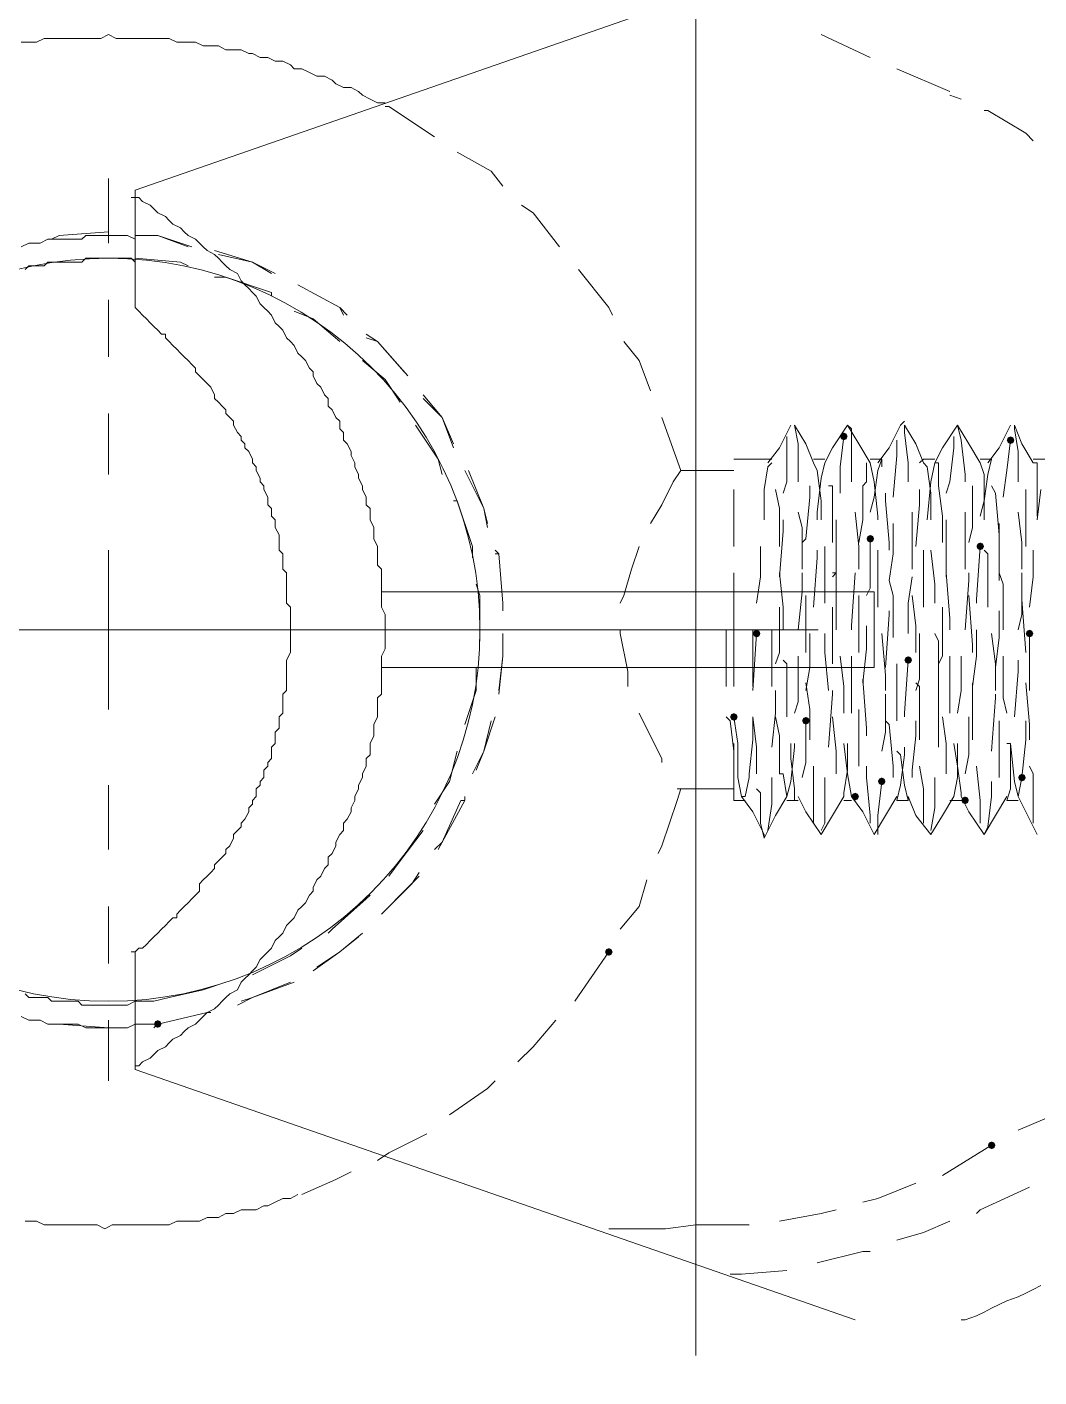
# Model space of a CAD drawing. Header units: millimetres. Extents: x 89051 to 218395, y -330386 to -125649.
# Drawn here: x 100449.86 to 100482.16, y -132861.83 to -132818.74 of the extents above; entities that cross this region are included whole.
import ezdxf

# ---------------------------------------------------------------- set-up
doc = ezdxf.new("R2010")
doc.units = ezdxf.units.MM
doc.header["$LTSCALE"] = 13
for name, pattern in [('1 实线', [0]), ('ACAD_ISO04W100', [30, 24, -3, 0, -3]), ('CENTER', [50.8, 31.75, -6.35, 6.35, -6.35])]:
    doc.linetypes.add(name, pattern=pattern)
doc.layers.get('0').update_dxf_attribs({"color": 1, "linetype": 'CENTER'})
doc.layers.add('C00-00-00', color=7, linetype='Continuous')
doc.layers.add('C00-00-FF', color=5, linetype='Continuous', true_color=0x0000ff)
doc.layers.add('标注、文本', color=3, linetype='Continuous', lineweight=25)

msp = doc.modelspace()

# ---------------------------------------------------------------- hatches: boundary and pattern name
at = {"layer": 'C00-00-00'}
h = msp.add_hatch(color=256, dxfattribs=at)
h.dxf.hatch_style = 2
h.paths.add_polyline_path([(100476.053, -132831.808), (100476.018, -132831.894), (100475.932, -132831.929), (100475.847, -132831.894), (100475.811, -132831.808), (100475.847, -132831.723), (100475.932, -132831.687), (100476.018, -132831.723)])
h = msp.add_hatch(color=256, dxfattribs=at)
h.dxf.hatch_style = 2
h.paths.add_polyline_path([(100481.378, -132831.929), (100481.342, -132832.015), (100481.257, -132832.05), (100481.171, -132832.015), (100481.136, -132831.929), (100481.171, -132831.844), (100481.257, -132831.808), (100481.342, -132831.844)])
h = msp.add_hatch(color=256, dxfattribs=at)
h.dxf.hatch_style = 2
h.paths.add_polyline_path([(100476.9, -132835.076), (100476.865, -132835.161), (100476.779, -132835.197), (100476.694, -132835.161), (100476.658, -132835.076), (100476.694, -132834.99), (100476.779, -132834.955), (100476.865, -132834.99)])
h = msp.add_hatch(color=256, dxfattribs=at)
h.dxf.hatch_style = 2
h.paths.add_polyline_path([(100480.409, -132835.318), (100480.374, -132835.403), (100480.289, -132835.439), (100480.203, -132835.403), (100480.168, -132835.318), (100480.203, -132835.232), (100480.289, -132835.197), (100480.374, -132835.232)])
h = msp.add_hatch(color=256, dxfattribs=at)
h.dxf.hatch_style = 2
h.paths.add_polyline_path([(100473.27, -132838.101), (100473.235, -132838.186), (100473.149, -132838.222), (100473.064, -132838.186), (100473.028, -132838.101), (100473.064, -132838.015), (100473.149, -132837.98), (100473.235, -132838.015)])
h = msp.add_hatch(color=256, dxfattribs=at)
h.dxf.hatch_style = 2
h.paths.add_polyline_path([(100481.983, -132838.101), (100481.947, -132838.186), (100481.862, -132838.222), (100481.776, -132838.186), (100481.741, -132838.101), (100481.776, -132838.015), (100481.862, -132837.98), (100481.947, -132838.015)])
h = msp.add_hatch(color=256, dxfattribs=at)
h.dxf.hatch_style = 2
h.paths.add_polyline_path([(100478.11, -132838.948), (100478.075, -132839.033), (100477.989, -132839.069), (100477.904, -132839.033), (100477.868, -132838.948), (100477.904, -132838.862), (100477.989, -132838.827), (100478.075, -132838.862)])
h = msp.add_hatch(color=256, dxfattribs=at)
h.dxf.hatch_style = 2
h.paths.add_polyline_path([(100472.544, -132840.763), (100472.508, -132840.848), (100472.423, -132840.884), (100472.338, -132840.848), (100472.302, -132840.763), (100472.338, -132840.678), (100472.423, -132840.642), (100472.508, -132840.678)])
h = msp.add_hatch(color=256, dxfattribs=at)
h.dxf.hatch_style = 2
h.paths.add_polyline_path([(100474.843, -132840.884), (100474.808, -132840.969), (100474.722, -132841.005), (100474.637, -132840.969), (100474.601, -132840.884), (100474.637, -132840.799), (100474.722, -132840.763), (100474.808, -132840.799)])
h = msp.add_hatch(color=256, dxfattribs=at)
h.dxf.hatch_style = 2
h.paths.add_polyline_path([(100477.263, -132842.82), (100477.228, -132842.906), (100477.142, -132842.941), (100477.057, -132842.906), (100477.021, -132842.82), (100477.057, -132842.735), (100477.142, -132842.699), (100477.228, -132842.735)])
h = msp.add_hatch(color=256, dxfattribs=at)
h.dxf.hatch_style = 2
h.paths.add_polyline_path([(100481.741, -132842.699), (100481.705, -132842.785), (100481.62, -132842.82), (100481.534, -132842.785), (100481.499, -132842.699), (100481.534, -132842.614), (100481.62, -132842.578), (100481.705, -132842.614)])
h = msp.add_hatch(color=256, dxfattribs=at)
h.dxf.hatch_style = 2
h.paths.add_polyline_path([(100476.416, -132843.304), (100476.381, -132843.39), (100476.295, -132843.425), (100476.21, -132843.39), (100476.174, -132843.304), (100476.21, -132843.219), (100476.295, -132843.183), (100476.381, -132843.219)])
h = msp.add_hatch(color=256, dxfattribs=at)
h.dxf.hatch_style = 2
h.paths.add_polyline_path([(100479.925, -132843.425), (100479.89, -132843.511), (100479.804, -132843.546), (100479.719, -132843.511), (100479.683, -132843.425), (100479.719, -132843.34), (100479.804, -132843.304), (100479.89, -132843.34)])
h = msp.add_hatch(color=256, dxfattribs=at)
h.dxf.hatch_style = 2
h.paths.add_polyline_path([(100468.551, -132848.265), (100468.515, -132848.351), (100468.43, -132848.386), (100468.344, -132848.351), (100468.309, -132848.265), (100468.344, -132848.18), (100468.43, -132848.144), (100468.515, -132848.18)])
h = msp.add_hatch(color=256, dxfattribs=at)
h.dxf.hatch_style = 2
h.paths.add_polyline_path([(100454.151, -132850.565), (100454.115, -132850.65), (100454.03, -132850.686), (100453.944, -132850.65), (100453.909, -132850.565), (100453.944, -132850.479), (100454.03, -132850.444), (100454.115, -132850.479)])
h = msp.add_hatch(color=256, dxfattribs=at)
h.dxf.hatch_style = 2
h.paths.add_polyline_path([(100480.773, -132854.437), (100480.737, -132854.522), (100480.652, -132854.558), (100480.566, -132854.522), (100480.531, -132854.437), (100480.566, -132854.351), (100480.652, -132854.316), (100480.737, -132854.351)])

# ---------------------------------------------------------------- linework, layer by layer
at = {"color": 7, "linetype": '1 实线', "lineweight": 0}
for centre, major_axis, ratio, start_param, end_param in [((100486.444, -132837.98), (0, 45.983), 0.866025, 2.304713, 7.120065), ((100471.213, -132837.98), (0, -34.608), 0.908418, 5.225125, 10.48821)]:
    msp.add_ellipse(centre, major_axis=major_axis, ratio=ratio, start_param=start_param, end_param=end_param, dxfattribs=at)
at = {"layer": 'C00-00-00', "lineweight": 15}
for points in [[(100476.295, -132815.956), (100453.304, -132823.943)], [(100461.29, -132821.16), (100461.048, -132821.16), (100460.806, -132821.039), (100460.564, -132820.918), (100460.443, -132820.797), (100460.201, -132820.676), (100459.959, -132820.676), (100459.717, -132820.555), (100459.596, -132820.434), (100459.354, -132820.313), (100459.112, -132820.313), (100458.87, -132820.192), (100458.628, -132820.071), (100458.386, -132820.071), (100458.265, -132819.95), (100458.023, -132819.829), (100457.781, -132819.829), (100457.539, -132819.708), (100457.297, -132819.708), (100457.055, -132819.587), (100456.934, -132819.587), (100456.692, -132819.466), (100456.45, -132819.466), (100456.208, -132819.466), (100455.966, -132819.345), (100455.724, -132819.345), (100455.482, -132819.345), (100455.24, -132819.224), (100454.998, -132819.224), (100454.756, -132819.224), (100454.635, -132819.224), (100454.393, -132819.103), (100454.151, -132819.103), (100453.909, -132819.103), (100453.667, -132819.103), (100453.425, -132819.103), (100453.183, -132819.103), (100452.941, -132819.103), (100452.699, -132819.103), (100452.457, -132818.982), (100452.215, -132819.103), (100451.973, -132819.103), (100451.852, -132819.103), (100451.61, -132819.103), (100451.368, -132819.103), (100451.126, -132819.103), (100450.884, -132819.103), (100450.642, -132819.103), (100450.4, -132819.103), (100450.158, -132819.224), (100449.916, -132819.224), (100449.674, -132819.224)], [(100476.779, -132819.708), (100475.206, -132818.982)], [(100479.32, -132820.797), (100477.626, -132820.071)], [(100479.683, -132821.039), (100479.32, -132820.918)], [(100461.411, -132821.281), (100461.29, -132821.281)], [(100462.863, -132822.249), (100461.411, -132821.281)], [(100480.531, -132821.402), (100480.41, -132821.402)], [(100481.741, -132822.128), (100480.531, -132821.402)], [(100481.983, -132822.37), (100481.741, -132822.128)], [(100464.679, -132823.338), (100463.589, -132822.733)], [(100465.042, -132823.822), (100464.679, -132823.338)], [(100453.304, -132823.943), (100453.304, -132824.064)], [(100453.304, -132851.896), (100453.425, -132851.896), (100453.546, -132851.775), (100453.788, -132851.654), (100453.909, -132851.533), (100454.03, -132851.412), (100454.272, -132851.291), (100454.393, -132851.17), (100454.514, -132851.049), (100454.756, -132850.928), (100454.877, -132850.807), (100454.998, -132850.686), (100455.24, -132850.565), (100455.361, -132850.444), (100455.482, -132850.323), (100455.603, -132850.202), (100455.845, -132850.081), (100455.966, -132849.96), (100456.087, -132849.839), (100456.208, -132849.718), (100456.329, -132849.597), (100456.571, -132849.476), (100456.692, -132849.234), (100456.813, -132849.113), (100456.934, -132848.992), (100457.055, -132848.87), (100457.176, -132848.749), (100457.297, -132848.507), (100457.418, -132848.386), (100457.539, -132848.265), (100457.66, -132848.144), (100457.781, -132847.902), (100457.902, -132847.781), (100458.023, -132847.66), (100458.144, -132847.418), (100458.265, -132847.297), (100458.386, -132847.176), (100458.507, -132846.934), (100458.628, -132846.813), (100458.749, -132846.692), (100458.87, -132846.45), (100458.991, -132846.329), (100458.991, -132846.208), (100459.112, -132845.966), (100459.233, -132845.845), (100459.354, -132845.603), (100459.475, -132845.482), (100459.475, -132845.24), (100459.596, -132845.119), (100459.717, -132844.877), (100459.717, -132844.756), (100459.838, -132844.514), (100459.959, -132844.393), (100459.959, -132844.151), (100460.08, -132844.03), (100460.201, -132843.788), (100460.201, -132843.667), (100460.322, -132843.425), (100460.322, -132843.304), (100460.443, -132843.062), (100460.443, -132842.941), (100460.564, -132842.699), (100460.564, -132842.578), (100460.685, -132842.336), (100460.685, -132842.094), (100460.806, -132841.973), (100460.806, -132841.731), (100460.806, -132841.61), (100460.927, -132841.368), (100460.927, -132841.126), (100460.927, -132841.005), (100461.048, -132840.763), (100461.048, -132840.642), (100461.048, -132840.4), (100461.048, -132840.158), (100461.169, -132840.037), (100461.169, -132839.795), (100461.169, -132839.674), (100461.169, -132839.432), (100461.169, -132839.19), (100461.169, -132839.069), (100461.169, -132838.827), (100461.29, -132838.585), (100461.29, -132838.464), (100461.29, -132838.222), (100461.29, -132838.101), (100461.29, -132837.859), (100461.29, -132837.617), (100461.29, -132837.496), (100461.169, -132837.254), (100461.169, -132837.012), (100461.169, -132836.891), (100461.169, -132836.649), (100461.169, -132836.407), (100461.169, -132836.286), (100461.169, -132836.044), (100461.048, -132835.923), (100461.048, -132835.681), (100461.048, -132835.439), (100461.048, -132835.318), (100460.927, -132835.076), (100460.927, -132834.955), (100460.927, -132834.713), (100460.806, -132834.471), (100460.806, -132834.35), (100460.806, -132834.108), (100460.685, -132833.987), (100460.685, -132833.745), (100460.564, -132833.503), (100460.564, -132833.382), (100460.443, -132833.14), (100460.443, -132833.019), (100460.322, -132832.776), (100460.322, -132832.655), (100460.201, -132832.413), (100460.201, -132832.292), (100460.08, -132832.05), (100459.959, -132831.929), (100459.959, -132831.687), (100459.838, -132831.566), (100459.838, -132831.324), (100459.717, -132831.203), (100459.596, -132830.961), (100459.475, -132830.84), (100459.475, -132830.598), (100459.354, -132830.477), (100459.233, -132830.235), (100459.112, -132830.114), (100458.991, -132829.872), (100458.991, -132829.751), (100458.87, -132829.63), (100458.749, -132829.388), (100458.628, -132829.267), (100458.507, -132829.146), (100458.386, -132828.904), (100458.265, -132828.783), (100458.144, -132828.662), (100458.023, -132828.42), (100457.902, -132828.299), (100457.781, -132828.178), (100457.66, -132827.936), (100457.539, -132827.815), (100457.418, -132827.694), (100457.297, -132827.573), (100457.176, -132827.331), (100457.055, -132827.21), (100456.934, -132827.089), (100456.813, -132826.968), (100456.692, -132826.847), (100456.571, -132826.605), (100456.329, -132826.484), (100456.208, -132826.363), (100456.087, -132826.242), (100455.966, -132826.121), (100455.845, -132826), (100455.603, -132825.879), (100455.482, -132825.758), (100455.361, -132825.637), (100455.24, -132825.516), (100454.998, -132825.395), (100454.877, -132825.274), (100454.756, -132825.153), (100454.514, -132825.032), (100454.393, -132824.911), (100454.272, -132824.79), (100454.03, -132824.669), (100453.909, -132824.548), (100453.788, -132824.427), (100453.546, -132824.306), (100453.425, -132824.185), (100453.304, -132824.185), (100453.183, -132824.185)], [(100453.304, -132824.064), (100453.304, -132827.694)], [(100466.01, -132824.669), (100465.647, -132824.427)], [(100466.857, -132825.758), (100466.01, -132824.669)], [(100450.884, -132825.395), (100452.457, -132825.274)], [(100452.457, -132825.274), (100452.457, -132825.395)], [(100449.674, -132825.758), (100449.916, -132825.637), (100450.037, -132825.637), (100450.158, -132825.637), (100450.279, -132825.637), (100450.521, -132825.516), (100450.642, -132825.516), (100450.763, -132825.516), (100450.884, -132825.516), (100451.126, -132825.516), (100451.247, -132825.516), (100451.368, -132825.516), (100451.61, -132825.516), (100451.731, -132825.395), (100451.852, -132825.395), (100451.973, -132825.395), (100452.215, -132825.395), (100452.336, -132825.395), (100452.457, -132825.395), (100452.578, -132825.395), (100452.82, -132825.395), (100452.941, -132825.395), (100453.062, -132825.395), (100453.304, -132825.516)], [(100450.642, -132825.516), (100450.884, -132825.395)], [(100453.304, -132825.395), (100454.03, -132825.395)], [(100453.425, -132825.395), (100454.03, -132825.395)], [(100454.03, -132825.395), (100455.119, -132825.758)], [(100454.03, -132825.395), (100454.998, -132825.758)], [(100449.795, -132826.484), (100449.916, -132826.363), (100450.158, -132826.363), (100450.279, -132826.363), (100450.4, -132826.363), (100450.521, -132826.242), (100450.642, -132826.242), (100450.884, -132826.242), (100451.005, -132826.242), (100451.126, -132826.242), (100451.247, -132826.242), (100451.368, -132826.242), (100451.61, -132826.242), (100451.731, -132826.121), (100451.852, -132826.121), (100451.973, -132826.121), (100452.094, -132826.121), (100452.336, -132826.121), (100452.457, -132826.121), (100452.578, -132826.121), (100452.699, -132826.121), (100452.82, -132826.121), (100453.062, -132826.121), (100453.183, -132826.121), (100453.304, -132826.242)], [(100453.304, -132826.121), (100454.756, -132826.242)], [(100455.845, -132825.879), (100457.055, -132826.242)], [(100455.966, -132826), (100457.055, -132826.242)], [(100454.756, -132826.242), (100454.998, -132826.363)], [(100457.055, -132826.242), (100457.781, -132826.605)], [(100457.055, -132826.242), (100457.66, -132826.605)], [(100468.43, -132827.694), (100467.462, -132826.484)], [(100455.845, -132826.726), (100456.208, -132826.726)], [(100456.208, -132826.726), (100457.66, -132827.21)], [(100458.507, -132826.968), (100459.838, -132827.694)], [(100458.507, -132826.968), (100459.838, -132827.694)], [(100457.66, -132827.21), (100457.66, -132827.331)], [(100453.304, -132827.694), (100453.425, -132827.815), (100453.546, -132827.936), (100453.667, -132828.057), (100453.788, -132828.178), (100453.909, -132828.299), (100454.03, -132828.42), (100454.151, -132828.541), (100454.272, -132828.541), (100454.272, -132828.662), (100454.393, -132828.783), (100454.514, -132828.904), (100454.635, -132829.025), (100454.756, -132829.146), (100454.877, -132829.267), (100454.998, -132829.388), (100455.119, -132829.509), (100455.24, -132829.63), (100455.24, -132829.751), (100455.361, -132829.872), (100455.482, -132829.993), (100455.603, -132830.114), (100455.724, -132830.235), (100455.845, -132830.477), (100455.845, -132830.598), (100455.966, -132830.719), (100456.087, -132830.84), (100456.208, -132830.961), (100456.208, -132831.082), (100456.329, -132831.203), (100456.45, -132831.324), (100456.45, -132831.445), (100456.571, -132831.687), (100456.692, -132831.808), (100456.692, -132831.929), (100456.813, -132832.05), (100456.813, -132832.171), (100456.934, -132832.292), (100457.055, -132832.534), (100457.055, -132832.655), (100457.176, -132832.776), (100457.176, -132832.897), (100457.297, -132833.14), (100457.297, -132833.261), (100457.418, -132833.382), (100457.418, -132833.503), (100457.539, -132833.745), (100457.539, -132833.866), (100457.539, -132833.987), (100457.66, -132834.108), (100457.66, -132834.35), (100457.781, -132834.471), (100457.781, -132834.592), (100457.781, -132834.713), (100457.902, -132834.955), (100457.902, -132835.076), (100457.902, -132835.197), (100457.902, -132835.439), (100458.023, -132835.56), (100458.023, -132835.681), (100458.023, -132835.923), (100458.023, -132836.044), (100458.144, -132836.165), (100458.144, -132836.286), (100458.144, -132836.528), (100458.144, -132836.649), (100458.144, -132836.77), (100458.144, -132837.012), (100458.144, -132837.133), (100458.265, -132837.254), (100458.265, -132837.496), (100458.265, -132837.617), (100458.265, -132837.738), (100458.265, -132837.98), (100458.265, -132838.101), (100458.265, -132838.222), (100458.265, -132838.464), (100458.265, -132838.585), (100458.265, -132838.706), (100458.144, -132838.948), (100458.144, -132839.069), (100458.144, -132839.19), (100458.144, -132839.432), (100458.144, -132839.553), (100458.144, -132839.674), (100458.144, -132839.916), (100458.023, -132840.037), (100458.023, -132840.158), (100458.023, -132840.4), (100458.023, -132840.521), (100458.023, -132840.642), (100457.902, -132840.763), (100457.902, -132841.005), (100457.902, -132841.126), (100457.781, -132841.247), (100457.781, -132841.489), (100457.781, -132841.61), (100457.66, -132841.731), (100457.66, -132841.852), (100457.66, -132842.094), (100457.539, -132842.215), (100457.539, -132842.336), (100457.418, -132842.457), (100457.418, -132842.699), (100457.297, -132842.82), (100457.297, -132842.941), (100457.176, -132843.062), (100457.176, -132843.304), (100457.055, -132843.425), (100457.055, -132843.546), (100456.934, -132843.667), (100456.934, -132843.788), (100456.813, -132844.03), (100456.692, -132844.151), (100456.692, -132844.272), (100456.571, -132844.393), (100456.45, -132844.514), (100456.45, -132844.635), (100456.329, -132844.877), (100456.208, -132844.998), (100456.208, -132845.119), (100456.087, -132845.24), (100455.966, -132845.361), (100455.845, -132845.482), (100455.845, -132845.603), (100455.724, -132845.724), (100455.603, -132845.845), (100455.482, -132845.966), (100455.361, -132846.087), (100455.361, -132846.329), (100455.24, -132846.45), (100455.119, -132846.571), (100454.998, -132846.692), (100454.877, -132846.813), (100454.756, -132846.934), (100454.635, -132847.055), (100454.635, -132847.176), (100454.514, -132847.176), (100454.393, -132847.297), (100454.272, -132847.418), (100454.151, -132847.539), (100454.03, -132847.66), (100453.909, -132847.781), (100453.788, -132847.902), (100453.667, -132848.023), (100453.546, -132848.144), (100453.425, -132848.144), (100453.304, -132848.265), (100453.183, -132848.265)], [(100458.386, -132827.815), (100458.991, -132828.057)], [(100459.838, -132827.694), (100460.08, -132827.936)], [(100459.838, -132827.694), (100459.959, -132827.936)], [(100468.551, -132827.936), (100468.43, -132827.694)], [(100458.991, -132828.057), (100459.838, -132828.783)], [(100460.685, -132828.541), (100461.048, -132828.783)], [(100460.685, -132828.662), (100461.048, -132828.783)], [(100461.048, -132828.783), (100462.016, -132829.872)], [(100461.048, -132828.783), (100461.895, -132829.751)], [(100469.398, -132829.388), (100468.914, -132828.783)], [(100460.564, -132829.388), (100461.29, -132829.993)], [(100469.761, -132830.356), (100469.398, -132829.388)], [(100461.29, -132829.993), (100461.774, -132830.719)], [(100462.5, -132830.477), (100463.105, -132831.203)], [(100462.5, -132830.598), (100463.105, -132831.203)], [(100463.105, -132831.203), (100463.468, -132832.171)], [(100463.105, -132831.203), (100463.468, -132832.05)], [(100470.729, -132832.897), (100470.124, -132831.203)], [(100477.747, -132831.445), (100477.868, -132831.324)], [(100462.258, -132831.445), (100462.984, -132832.534)], [(100474.238, -132831.445), (100473.875, -132832.171)], [(100474.359, -132831.445), (100474.48, -132832.05)], [(100474.722, -132832.05), (100474.359, -132831.445)], [(100476.053, -132831.445), (100475.569, -132832.171)], [(100476.053, -132831.445), (100476.174, -132831.566)], [(100476.416, -132832.05), (100476.053, -132831.445)], [(100476.174, -132831.566), (100476.174, -132832.292)], [(100477.747, -132831.445), (100477.384, -132832.171)], [(100477.868, -132831.445), (100477.868, -132831.687)], [(100478.231, -132832.05), (100477.868, -132831.445)], [(100477.868, -132831.687), (100477.989, -132832.655)], [(100479.562, -132831.445), (100479.078, -132832.171)], [(100479.562, -132831.445), (100479.683, -132831.929)], [(100479.925, -132832.05), (100479.562, -132831.445)], [(100481.257, -132831.445), (100480.894, -132832.171)], [(100481.378, -132831.445), (100481.378, -132831.566)], [(100481.62, -132832.05), (100481.378, -132831.445)], [(100481.378, -132831.566), (100481.499, -132832.292)], [(100473.875, -132832.171), (100473.512, -132832.655)], [(100474.117, -132832.05), (100474.117, -132831.808)], [(100474.117, -132833.261), (100474.117, -132832.05)], [(100474.48, -132832.05), (100474.48, -132833.14)], [(100474.964, -132832.655), (100474.722, -132832.05)], [(100475.569, -132832.171), (100475.327, -132832.655)], [(100475.811, -132832.776), (100475.932, -132831.808)], [(100476.779, -132832.655), (100476.416, -132832.05)], [(100477.384, -132832.171), (100477.021, -132832.655)], [(100477.626, -132832.413), (100477.626, -132831.929)], [(100478.473, -132832.655), (100478.231, -132832.05)], [(100479.078, -132832.171), (100478.836, -132832.655)], [(100479.32, -132833.261), (100479.441, -132832.171)], [(100479.441, -132832.171), (100479.441, -132831.808)], [(100479.683, -132831.929), (100479.804, -132833.019)], [(100480.289, -132832.655), (100479.925, -132832.05)], [(100480.894, -132832.171), (100480.531, -132832.655)], [(100481.136, -132832.897), (100481.257, -132831.929)], [(100481.983, -132832.655), (100481.62, -132832.05)], [(100462.984, -132832.534), (100463.105, -132833.019)], [(100473.633, -132832.534), (100472.423, -132832.534)], [(100475.327, -132832.534), (100474.964, -132832.534)], [(100476.174, -132832.292), (100476.174, -132833.261)], [(100477.142, -132832.534), (100476.779, -132832.534)], [(100477.142, -132832.534), (100477.021, -132832.897)], [(100477.142, -132832.776), (100477.142, -132832.534)], [(100477.505, -132833.745), (100477.626, -132832.413)], [(100478.352, -132832.655), (100478.473, -132832.534)], [(100478.836, -132832.534), (100478.473, -132832.534)], [(100480.652, -132832.534), (100480.289, -132832.534)], [(100480.652, -132832.534), (100480.531, -132833.019)], [(100481.499, -132832.292), (100481.499, -132833.261)], [(100482.346, -132832.534), (100481.983, -132832.534)], [(100463.831, -132832.897), (100464.437, -132834.108)], [(100463.952, -132832.897), (100464.437, -132834.108)], [(100470.729, -132832.897), (100470.487, -132833.261)], [(100472.423, -132832.897), (100470.729, -132832.897)], [(100473.512, -132832.776), (100473.391, -132833.503)], [(100473.633, -132832.655), (100473.512, -132832.776)], [(100474.964, -132832.655), (100475.085, -132832.897)], [(100475.085, -132832.897), (100475.206, -132833.866)], [(100475.327, -132832.655), (100475.206, -132833.14)], [(100475.811, -132833.624), (100475.811, -132832.776)], [(100476.658, -132833.261), (100476.658, -132832.655)], [(100476.779, -132832.655), (100476.9, -132833.261)], [(100477.021, -132832.897), (100476.9, -132833.745)], [(100477.989, -132832.655), (100477.989, -132833.261)], [(100478.473, -132832.655), (100478.594, -132832.776)], [(100478.594, -132832.776), (100478.715, -132833.624)], [(100478.836, -132832.655), (100478.715, -132833.261)], [(100478.957, -132832.655), (100478.836, -132832.655)], [(100478.957, -132833.261), (100478.957, -132832.655)], [(100479.804, -132833.019), (100479.804, -132833.261)], [(100480.289, -132832.655), (100480.41, -132833.019)], [(100480.531, -132833.019), (100480.41, -132833.866)], [(100480.41, -132833.019), (100480.41, -132834.108)], [(100481.015, -132833.745), (100481.136, -132832.897)], [(100481.983, -132832.655), (100482.104, -132832.655)], [(100482.104, -132832.655), (100482.104, -132833.382)], [(100470.487, -132833.261), (100470.124, -132833.987)], [(100473.996, -132833.624), (100474.117, -132833.261)], [(100474.48, -132833.14), (100474.48, -132833.261)], [(100474.843, -132833.745), (100474.843, -132833.382)], [(100475.206, -132833.14), (100475.085, -132834.229)], [(100475.569, -132833.382), (100475.448, -132833.382)], [(100475.569, -132834.592), (100475.569, -132833.382)], [(100476.537, -132833.382), (100476.658, -132833.261)], [(100476.537, -132834.471), (100476.537, -132833.382)], [(100476.9, -132833.261), (100477.021, -132834.35)], [(100478.715, -132833.261), (100478.594, -132834.471)], [(100478.957, -132833.382), (100478.957, -132833.261)], [(100479.078, -132834.35), (100478.957, -132833.382)], [(100479.199, -132833.624), (100479.32, -132833.261)], [(100480.046, -132833.503), (100480.046, -132833.382)], [(100480.773, -132833.624), (100480.652, -132833.382)], [(100482.104, -132833.382), (100482.104, -132834.35)], [(100463.468, -132833.866), (100463.589, -132833.866)], [(100463.589, -132833.866), (100464.073, -132835.318)], [(100472.423, -132833.624), (100472.423, -132833.503)], [(100472.423, -132834.229), (100472.423, -132833.624)], [(100473.391, -132833.503), (100473.391, -132834.471)], [(100473.875, -132834.108), (100473.754, -132833.503)], [(100474.722, -132835.076), (100474.843, -132833.745)], [(100475.206, -132833.866), (100475.206, -132834.471)], [(100476.9, -132833.745), (100476.779, -132834.229)], [(100477.263, -132833.866), (100477.263, -132833.624)], [(100477.384, -132835.197), (100477.263, -132833.866)], [(100478.352, -132833.987), (100478.352, -132833.503)], [(100478.715, -132833.624), (100478.715, -132834.471)], [(100480.046, -132834.713), (100480.046, -132833.503)], [(100480.41, -132833.866), (100480.289, -132834.35)], [(100480.894, -132834.955), (100480.773, -132833.624)], [(100481.741, -132834.229), (100481.741, -132833.503)], [(100482.225, -132833.503), (100482.104, -132834.471)], [(100464.437, -132834.108), (100464.558, -132834.713)], [(100464.437, -132834.108), (100464.558, -132834.592)], [(100470.124, -132833.987), (100469.761, -132834.592)], [(100472.423, -132835.076), (100472.423, -132834.229)], [(100473.875, -132835.318), (100473.875, -132834.108)], [(100474.48, -132834.229), (100474.601, -132834.713)], [(100475.085, -132834.229), (100475.085, -132834.471)], [(100476.295, -132834.229), (100476.416, -132835.318)], [(100477.021, -132834.35), (100477.021, -132834.471)], [(100478.11, -132834.229), (100478.11, -132835.802)], [(100478.231, -132835.318), (100478.352, -132833.987)], [(100479.078, -132835.197), (100479.078, -132834.35)], [(100479.804, -132834.229), (100479.804, -132834.592)], [(100480.41, -132834.108), (100480.41, -132834.471)], [(100481.499, -132834.229), (100481.62, -132835.197)], [(100481.741, -132835.318), (100481.741, -132834.229)], [(100473.996, -132834.834), (100473.996, -132834.471)], [(100474.601, -132834.713), (100474.601, -132836.044)], [(100475.569, -132835.197), (100475.569, -132834.592)], [(100475.69, -132836.165), (100475.69, -132834.471)], [(100476.416, -132835.197), (100476.537, -132834.471)], [(100477.505, -132835.56), (100477.505, -132834.592)], [(100479.199, -132834.955), (100479.199, -132834.471)], [(100479.804, -132834.592), (100479.804, -132836.044)], [(100479.925, -132835.197), (100480.046, -132834.713)], [(100480.894, -132836.286), (100480.894, -132834.592)], [(100472.423, -132835.318), (100472.423, -132835.076)], [(100473.875, -132836.286), (100473.996, -132834.834)], [(100474.601, -132835.197), (100474.722, -132835.076)], [(100476.779, -132835.076), (100476.779, -132836.649)], [(100477.384, -132835.439), (100477.384, -132835.197)], [(100479.199, -132836.286), (100479.199, -132834.955)], [(100480.894, -132835.197), (100480.894, -132834.955)], [(100481.62, -132835.197), (100481.62, -132836.044)], [(100464.073, -132835.318), (100464.073, -132835.681)], [(100464.8, -132835.439), (100464.921, -132835.56)], [(100464.8, -132835.56), (100464.921, -132835.56)], [(100464.921, -132835.56), (100465.042, -132837.133)], [(100464.921, -132835.56), (100465.042, -132837.133)], [(100469.398, -132835.318), (100469.156, -132836.044)], [(100473.27, -132835.318), (100473.27, -132836.286)], [(100475.085, -132835.439), (100475.085, -132835.681)], [(100475.327, -132835.318), (100475.327, -132836.891)], [(100476.416, -132835.318), (100476.416, -132836.044)], [(100477.021, -132835.439), (100477.021, -132835.802)], [(100477.384, -132836.407), (100477.505, -132835.56)], [(100478.473, -132835.439), (100478.473, -132836.044)], [(100478.715, -132835.439), (100478.836, -132836.528)], [(100480.289, -132835.318), (100480.167, -132837.012)], [(100480.41, -132835.439), (100480.531, -132835.56)], [(100480.531, -132835.56), (100480.531, -132837.254)], [(100481.983, -132835.439), (100481.983, -132836.286)], [(100469.156, -132836.044), (100468.914, -132836.891)], [(100475.085, -132835.681), (100474.964, -132837.254)], [(100477.021, -132835.802), (100477.021, -132837.254)], [(100478.11, -132835.802), (100478.11, -132836.044)], [(100478.473, -132836.044), (100478.473, -132837.254)], [(100472.423, -132837.012), (100472.423, -132836.165)], [(100473.27, -132836.286), (100473.149, -132837.133)], [(100473.996, -132837.254), (100473.875, -132836.165)], [(100474.601, -132836.77), (100474.601, -132836.165)], [(100475.569, -132836.286), (100475.69, -132836.165)], [(100475.69, -132836.165), (100475.569, -132836.165)], [(100475.69, -132837.98), (100475.69, -132836.165)], [(100476.174, -132837.859), (100476.295, -132836.165)], [(100477.505, -132836.891), (100477.384, -132836.407)], [(100477.989, -132837.133), (100478.11, -132836.286)], [(100479.32, -132837.617), (100479.199, -132836.165)], [(100479.804, -132837.98), (100479.925, -132836.407)], [(100479.925, -132836.407), (100479.925, -132836.165)], [(100481.015, -132836.528), (100480.894, -132836.165)], [(100480.894, -132836.407), (100480.894, -132836.286)], [(100481.62, -132837.496), (100481.62, -132836.165)], [(100481.983, -132836.286), (100481.862, -132837.254)], [(100461.169, -132836.77), (100476.9, -132836.77)], [(100464.194, -132836.528), (100464.316, -132836.891)], [(100464.316, -132836.891), (100464.316, -132838.343)], [(100468.914, -132836.891), (100468.793, -132837.133)], [(100474.48, -132837.98), (100474.601, -132836.77)], [(100474.722, -132836.891), (100474.722, -132838.585)], [(100475.327, -132836.891), (100475.327, -132837.133)], [(100476.416, -132836.891), (100476.416, -132837.254)], [(100476.779, -132836.649), (100476.658, -132836.891)], [(100476.9, -132836.77), (100476.9, -132839.19)], [(100477.505, -132838.222), (100477.505, -132836.891)], [(100478.11, -132836.891), (100478.231, -132837.859)], [(100478.836, -132836.528), (100478.836, -132837.133)], [(100479.925, -132836.891), (100480.046, -132838.464)], [(100481.015, -132837.98), (100481.015, -132836.528)], [(100481.62, -132836.891), (100481.62, -132837.012)], [(100465.042, -132837.133), (100465.042, -132837.375)], [(100465.042, -132837.133), (100465.042, -132837.254)], [(100472.423, -132837.98), (100472.423, -132837.012)], [(100473.875, -132838.706), (100473.875, -132837.254)], [(100473.996, -132837.98), (100473.996, -132837.254)], [(100475.569, -132838.101), (100475.569, -132837.254)], [(100476.416, -132837.254), (100476.416, -132838.706)], [(100477.989, -132838.101), (100477.989, -132837.133)], [(100479.078, -132838.827), (100479.078, -132837.254)], [(100480.167, -132837.012), (100480.167, -132837.133)], [(100481.62, -132837.012), (100481.741, -132838.706)], [(100477.263, -132839.19), (100477.384, -132837.496)], [(100477.384, -132837.496), (100477.384, -132837.375)], [(100479.32, -132837.98), (100479.32, -132837.617)], [(100480.894, -132838.222), (100480.894, -132837.375)], [(100481.499, -132837.98), (100481.62, -132837.496)], [(100465.042, -132838.101), (100465.042, -132838.827)], [(100465.042, -132838.222), (100465.042, -132838.827)], [(100468.793, -132837.98), (100468.793, -132838.101)], [(100468.793, -132838.101), (100469.035, -132839.311)], [(100472.181, -132837.98), (100472.181, -132839.553)], [(100473.028, -132837.98), (100472.181, -132837.98)], [(100472.423, -132837.98), (100472.423, -132838.101)], [(100472.423, -132838.101), (100472.423, -132839.19)], [(100473.028, -132837.98), (100473.028, -132839.795)], [(100473.633, -132837.98), (100473.028, -132837.98)], [(100473.149, -132838.101), (100473.028, -132839.916)], [(100473.633, -132837.98), (100473.633, -132839.795)], [(100474.843, -132838.101), (100474.843, -132839.19)], [(100475.327, -132838.101), (100475.327, -132838.706)], [(100475.569, -132839.069), (100475.569, -132838.101)], [(100476.174, -132837.98), (100476.174, -132837.859)], [(100476.658, -132837.859), (100476.658, -132838.585)], [(100477.142, -132838.101), (100477.263, -132839.432)], [(100478.231, -132837.859), (100478.231, -132838.706)], [(100478.352, -132838.101), (100478.352, -132839.553)], [(100478.836, -132838.101), (100478.957, -132838.343)], [(100480.167, -132837.98), (100480.167, -132838.827)], [(100480.652, -132838.101), (100480.773, -132839.069)], [(100480.773, -132839.19), (100480.894, -132838.222)], [(100481.862, -132838.101), (100481.862, -132839.916)], [(100474.722, -132838.585), (100474.722, -132838.706)], [(100476.658, -132838.585), (100476.537, -132839.674)], [(100478.957, -132838.343), (100478.957, -132839.916)], [(100480.046, -132838.464), (100480.046, -132838.706)], [(100465.042, -132838.827), (100464.921, -132840.037)], [(100465.042, -132838.827), (100464.921, -132839.916)], [(100473.754, -132839.069), (100473.875, -132838.706)], [(100474.117, -132839.069), (100473.996, -132838.948)], [(100474.117, -132840.763), (100474.117, -132839.069)], [(100474.48, -132840.279), (100474.48, -132838.827)], [(100475.327, -132838.706), (100475.448, -132839.916)], [(100475.932, -132839.795), (100475.811, -132838.827)], [(100476.174, -132839.553), (100476.174, -132838.827)], [(100477.626, -132840.521), (100477.626, -132839.069)], [(100477.868, -132840.642), (100477.989, -132838.948)], [(100478.957, -132839.069), (100479.078, -132838.827)], [(100479.32, -132839.432), (100479.32, -132838.827)], [(100479.683, -132839.916), (100479.683, -132838.827)], [(100480.167, -132838.827), (100480.046, -132839.795)], [(100480.773, -132839.069), (100480.773, -132839.916)], [(100481.015, -132840.158), (100481.015, -132838.827)], [(100481.499, -132839.311), (100481.499, -132838.948)], [(100461.169, -132839.19), (100476.9, -132839.19)], [(100464.194, -132839.19), (100464.194, -132839.916)], [(100469.035, -132839.311), (100469.035, -132839.795)], [(100472.423, -132839.19), (100472.423, -132839.795)], [(100474.843, -132839.19), (100474.722, -132839.916)], [(100477.263, -132839.432), (100477.263, -132839.916)], [(100479.32, -132840.642), (100479.32, -132839.432)], [(100481.378, -132840.763), (100481.499, -132839.311)], [(100464.194, -132839.916), (100463.831, -132841.005)], [(100472.181, -132839.553), (100472.181, -132839.795)], [(100473.754, -132840.642), (100473.754, -132839.916)], [(100474.722, -132839.674), (100474.843, -132840.521)], [(100475.569, -132840.037), (100475.569, -132839.916)], [(100475.932, -132840.642), (100475.932, -132839.795)], [(100476.174, -132840.642), (100476.174, -132839.553)], [(100476.537, -132839.553), (100476.658, -132841.126)], [(100478.352, -132839.553), (100478.231, -132839.916)], [(100478.231, -132839.674), (100478.352, -132839.795)], [(100478.352, -132839.795), (100478.352, -132841.489)], [(100478.957, -132840.763), (100478.957, -132839.916)], [(100479.562, -132840.642), (100479.683, -132839.916)], [(100480.046, -132839.674), (100480.046, -132840.4)], [(100481.741, -132839.674), (100481.862, -132841.005)], [(100474.359, -132840.642), (100474.48, -132840.279)], [(100475.448, -132841.731), (100475.569, -132840.037)], [(100477.263, -132841.247), (100477.263, -132840.037)], [(100480.652, -132841.852), (100480.773, -132840.158)], [(100480.773, -132840.158), (100480.773, -132840.037)], [(100481.136, -132840.642), (100481.015, -132840.158)], [(100464.8, -132840.763), (100464.437, -132841.852)], [(100469.398, -132840.642), (100469.519, -132840.884)], [(100472.181, -132840.763), (100472.302, -132840.884)], [(100472.544, -132841.61), (100472.423, -132840.763)], [(100473.028, -132840.763), (100473.149, -132841.731)], [(100473.028, -132840.763), (100473.028, -132841.489)], [(100473.633, -132841.731), (100473.754, -132840.642)], [(100473.754, -132840.763), (100473.875, -132841.368)], [(100474.843, -132840.521), (100474.843, -132841.489)], [(100475.569, -132840.763), (100475.69, -132841.852)], [(100476.416, -132840.521), (100476.416, -132841.731)], [(100477.626, -132840.884), (100477.626, -132840.521)], [(100477.868, -132840.763), (100477.868, -132840.642)], [(100478.957, -132841.731), (100478.957, -132840.763)], [(100479.078, -132840.763), (100479.199, -132841.61)], [(100479.925, -132840.763), (100479.925, -132841.973)], [(100480.046, -132840.4), (100480.046, -132841.489)], [(100464.679, -132840.884), (100464.437, -132841.852)], [(100469.519, -132840.884), (100470.124, -132842.094)], [(100472.302, -132840.884), (100472.423, -132841.852)], [(100474.722, -132840.884), (100474.722, -132842.215)], [(100476.658, -132841.126), (100476.658, -132841.368)], [(100477.142, -132841.852), (100477.263, -132841.247)], [(100477.263, -132840.884), (100477.384, -132841.005)], [(100477.384, -132841.005), (100477.505, -132842.336)], [(100478.231, -132840.884), (100478.231, -132841.368)], [(100480.894, -132840.884), (100480.894, -132842.094)], [(100481.741, -132840.884), (100481.741, -132841.489)], [(100481.862, -132841.005), (100481.862, -132841.489)], [(100472.423, -132842.336), (100472.423, -132841.61)], [(100472.544, -132841.731), (100472.544, -132841.61)], [(100473.028, -132841.489), (100472.907, -132842.578)], [(100473.875, -132841.368), (100473.875, -132842.578)], [(100474.238, -132842.094), (100474.238, -132841.61)], [(100474.359, -132841.731), (100474.359, -132841.61)], [(100476.053, -132842.578), (100475.932, -132841.61)], [(100476.053, -132842.457), (100476.053, -132841.61)], [(100478.231, -132841.368), (100478.11, -132842.457)], [(100479.199, -132841.61), (100479.199, -132842.578)], [(100479.562, -132842.336), (100479.441, -132841.61)], [(100479.562, -132842.699), (100479.562, -132841.61)], [(100481.257, -132841.61), (100481.136, -132841.61)], [(100481.378, -132842.82), (100481.257, -132841.61)], [(100481.257, -132842.215), (100481.257, -132841.61)], [(100481.741, -132841.489), (100481.62, -132842.699)], [(100463.589, -132841.852), (100463.347, -132842.82)], [(100464.437, -132841.852), (100464.073, -132842.578)], [(100464.437, -132841.852), (100464.194, -132842.457)], [(100470.124, -132842.094), (100470.124, -132842.215)], [(100472.423, -132841.852), (100472.423, -132842.578)], [(100472.544, -132842.699), (100472.544, -132841.731)], [(100473.149, -132841.731), (100473.149, -132842.578)], [(100474.238, -132842.82), (100474.359, -132841.731)], [(100474.359, -132843.062), (100474.238, -132842.094)], [(100475.69, -132841.852), (100475.69, -132842.578)], [(100476.416, -132841.731), (100476.416, -132842.336)], [(100477.747, -132841.973), (100477.626, -132841.852)], [(100477.868, -132842.941), (100477.747, -132841.973)], [(100477.747, -132842.941), (100477.868, -132841.973)], [(100477.868, -132841.973), (100477.868, -132841.731)], [(100479.925, -132841.973), (100479.804, -132842.578)], [(100480.894, -132842.094), (100480.894, -132842.699)], [(100472.423, -132842.82), (100472.423, -132842.336)], [(100474.722, -132842.215), (100474.601, -132842.699)], [(100474.964, -132842.336), (100474.964, -132843.546)], [(100475.932, -132843.183), (100476.053, -132842.457)], [(100476.658, -132842.336), (100476.658, -132842.699)], [(100477.505, -132842.336), (100477.505, -132842.699)], [(100478.11, -132842.457), (100478.11, -132842.699)], [(100478.352, -132842.336), (100478.473, -132843.062)], [(100479.683, -132843.183), (100479.562, -132842.336)], [(100480.167, -132842.336), (100480.289, -132843.425)], [(100481.257, -132843.062), (100481.257, -132842.215)], [(100481.862, -132842.336), (100481.983, -132842.578)], [(100463.347, -132842.82), (100462.863, -132843.546)], [(100472.423, -132843.183), (100472.423, -132842.82)], [(100472.665, -132843.304), (100472.544, -132842.699)], [(100472.907, -132842.699), (100472.786, -132843.304)], [(100472.907, -132842.578), (100472.907, -132842.699)], [(100473.633, -132843.546), (100473.633, -132842.699)], [(100473.875, -132842.578), (100473.996, -132842.578)], [(100473.996, -132842.578), (100474.117, -132843.304)], [(100474.117, -132843.304), (100474.238, -132842.82)], [(100475.327, -132843.304), (100475.327, -132842.699)], [(100476.174, -132843.304), (100476.053, -132842.578)], [(100476.658, -132842.699), (100476.779, -132843.909)], [(100477.021, -132843.909), (100477.142, -132842.82)], [(100477.626, -132843.425), (100477.747, -132842.941)], [(100477.989, -132843.425), (100477.868, -132842.941)], [(100478.836, -132843.667), (100478.836, -132842.699)], [(100479.441, -132843.304), (100479.562, -132842.699)], [(100480.652, -132843.304), (100480.652, -132842.82)], [(100481.499, -132843.304), (100481.378, -132842.82)], [(100481.62, -132842.699), (100481.499, -132843.304)], [(100481.983, -132842.578), (100481.983, -132843.788)], [(100463.831, -132843.304), (100463.831, -132843.425)], [(100470.608, -132843.062), (100470.729, -132843.062)], [(100470.608, -132843.425), (100470.729, -132843.062)], [(100470.729, -132843.062), (100472.423, -132843.062)], [(100472.423, -132843.425), (100472.423, -132843.183)], [(100472.786, -132843.304), (100472.665, -132843.304)], [(100472.665, -132843.304), (100473.028, -132843.788)], [(100473.149, -132843.062), (100473.27, -132843.183)], [(100473.27, -132843.183), (100473.27, -132843.425)], [(100473.754, -132843.909), (100474.117, -132843.304)], [(100474.359, -132843.425), (100474.359, -132843.062)], [(100474.48, -132843.304), (100474.722, -132843.788)], [(100475.327, -132844.151), (100475.327, -132843.304)], [(100475.569, -132843.909), (100475.932, -132843.304)], [(100475.932, -132843.304), (100475.932, -132843.183)], [(100476.174, -132843.304), (100476.537, -132843.788)], [(100477.263, -132843.909), (100477.626, -132843.304)], [(100477.989, -132843.304), (100477.989, -132843.425)], [(100477.989, -132843.304), (100478.231, -132843.909)], [(100478.473, -132843.062), (100478.473, -132844.151)], [(100479.078, -132843.909), (100479.441, -132843.304)], [(100479.683, -132843.304), (100479.683, -132843.183)], [(100479.683, -132843.304), (100479.925, -132843.788)], [(100480.531, -132844.272), (100480.652, -132843.304)], [(100480.773, -132843.909), (100481.136, -132843.304)], [(100481.136, -132843.425), (100481.257, -132843.062)], [(100481.499, -132843.304), (100481.741, -132843.788)], [(100463.71, -132843.425), (100463.105, -132844.756)], [(100463.831, -132843.425), (100463.105, -132844.756)], [(100463.831, -132843.425), (100463.71, -132843.425)], [(100470.124, -132844.877), (100470.608, -132843.425)], [(100472.423, -132843.425), (100472.786, -132843.425)], [(100473.028, -132843.788), (100473.391, -132844.514)], [(100473.27, -132843.425), (100473.27, -132844.151)], [(100473.512, -132844.393), (100473.633, -132843.546)], [(100474.117, -132843.425), (100474.48, -132843.425)], [(100474.722, -132843.788), (100475.206, -132844.514)], [(100474.964, -132843.546), (100474.964, -132844.151)], [(100475.932, -132843.425), (100476.174, -132843.425)], [(100476.537, -132843.788), (100476.9, -132844.514)], [(100477.626, -132843.425), (100477.989, -132843.425)], [(100478.715, -132844.393), (100478.836, -132843.667)], [(100479.32, -132843.425), (100479.683, -132843.425)], [(100479.925, -132843.788), (100480.41, -132844.514)], [(100480.289, -132843.425), (100480.289, -132844.151)], [(100481.136, -132843.425), (100481.499, -132843.425)], [(100481.741, -132843.788), (100482.104, -132844.514)], [(100481.983, -132843.788), (100481.983, -132844.151)], [(100473.27, -132844.151), (100473.391, -132844.635)], [(100473.391, -132844.635), (100473.754, -132843.909)], [(100475.206, -132844.514), (100475.569, -132843.909)], [(100475.206, -132844.393), (100475.327, -132844.151)], [(100476.779, -132843.909), (100476.779, -132844.151)], [(100476.9, -132844.514), (100477.263, -132843.909)], [(100477.021, -132844.514), (100477.021, -132843.909)], [(100478.231, -132843.909), (100478.715, -132844.514)], [(100478.715, -132844.514), (100479.078, -132843.909)], [(100480.41, -132844.514), (100480.773, -132843.909)], [(100462.5, -132844.393), (100461.774, -132845.361)], [(100473.391, -132844.635), (100473.391, -132844.514)], [(100480.41, -132844.514), (100480.531, -132844.272)], [(100463.105, -132844.756), (100462.863, -132844.998)], [(100463.105, -132844.756), (100462.984, -132844.998)], [(100470.003, -132845.119), (100470.124, -132844.877)], [(100461.774, -132845.361), (100461.411, -132845.845)], [(100462.379, -132845.845), (100462.016, -132846.208)], [(100462.379, -132845.724), (100462.137, -132846.087)], [(100469.398, -132846.813), (100469.64, -132845.966)], [(100462.137, -132846.087), (100461.169, -132847.055)], [(100462.016, -132846.208), (100461.169, -132847.055)], [(100460.685, -132846.571), (100459.596, -132847.539)], [(100460.806, -132846.45), (100460.685, -132846.571)], [(100468.793, -132847.539), (100469.398, -132846.813)], [(100459.596, -132847.539), (100459.475, -132847.66)], [(100460.564, -132847.66), (100459.838, -132848.265)], [(100460.443, -132847.781), (100459.838, -132848.265)], [(100453.304, -132848.265), (100453.304, -132851.896)], [(100458.265, -132848.386), (100457.055, -132848.992)], [(100458.628, -132848.144), (100458.265, -132848.386)], [(100459.838, -132848.265), (100458.991, -132848.87)], [(100459.838, -132848.265), (100459.112, -132848.749)], [(100467.341, -132849.839), (100468.43, -132848.265)], [(100456.208, -132849.234), (100455.482, -132849.476)], [(100458.265, -132849.234), (100457.055, -132849.718)], [(100458.386, -132849.234), (100457.055, -132849.718)], [(100453.304, -132849.839), (100453.062, -132849.96), (100452.941, -132849.96), (100452.82, -132849.96), (100452.699, -132849.96), (100452.457, -132849.96), (100452.336, -132849.96), (100452.215, -132849.96), (100452.094, -132849.96), (100451.973, -132849.96), (100451.731, -132849.96), (100451.61, -132849.96), (100451.489, -132849.839), (100451.368, -132849.839), (100451.247, -132849.839), (100451.005, -132849.839), (100450.884, -132849.839), (100450.763, -132849.839), (100450.642, -132849.839), (100450.521, -132849.718), (100450.279, -132849.718), (100450.158, -132849.718), (100450.037, -132849.718), (100449.916, -132849.718), (100449.795, -132849.597)], [(100453.909, -132849.839), (100453.304, -132849.839)], [(100454.393, -132849.718), (100453.909, -132849.839)], [(100455.482, -132849.476), (100454.393, -132849.718)], [(100457.055, -132849.718), (100456.571, -132849.96)], [(100457.055, -132849.718), (100456.692, -132849.839)], [(100455.603, -132850.202), (100454.03, -132850.565)], [(100455.603, -132850.202), (100454.03, -132850.565)], [(100455.724, -132850.202), (100455.603, -132850.202)], [(100455.724, -132850.202), (100455.603, -132850.202)], [(100453.304, -132850.565), (100453.062, -132850.686), (100452.941, -132850.686), (100452.82, -132850.686), (100452.578, -132850.686), (100452.457, -132850.686), (100452.336, -132850.686), (100452.215, -132850.686), (100451.973, -132850.686), (100451.852, -132850.686), (100451.731, -132850.686), (100451.489, -132850.565), (100451.368, -132850.565), (100451.247, -132850.565), (100451.126, -132850.565), (100450.884, -132850.565), (100450.763, -132850.565), (100450.642, -132850.565), (100450.521, -132850.565), (100450.279, -132850.444), (100450.158, -132850.444), (100450.037, -132850.444), (100449.916, -132850.444), (100449.674, -132850.323)], [(100450.884, -132850.565), (100450.642, -132850.565)], [(100452.457, -132850.686), (100450.884, -132850.565)], [(100452.941, -132850.686), (100452.457, -132850.686)], [(100454.03, -132850.565), (100453.304, -132850.565)], [(100454.03, -132850.565), (100453.909, -132850.686)], [(100466.01, -132851.291), (100466.736, -132850.444)], [(100465.526, -132851.775), (100466.01, -132851.291)], [(100453.304, -132852.017), (100453.304, -132851.896)], [(100476.295, -132860.003), (100453.304, -132852.017)], [(100464.558, -132852.622), (100464.8, -132852.38)], [(100463.347, -132853.469), (100464.558, -132852.622)], [(100481.499, -132853.953), (100482.346, -132853.59)], [(100461.411, -132854.679), (100462.621, -132854.074)], [(100479.078, -132855.405), (100480.652, -132854.437)], [(100461.048, -132854.921), (100461.411, -132854.679)], [(100459.717, -132855.526), (100460.201, -132855.284)], [(100458.628, -132856.01), (100459.717, -132855.526)], [(100477.021, -132856.131), (100478.231, -132855.647)], [(100481.862, -132855.768), (100480.289, -132856.494)], [(100449.795, -132856.857), (100450.037, -132856.857), (100450.158, -132856.857), (100450.4, -132856.978), (100450.642, -132856.978), (100450.884, -132856.978), (100451.126, -132856.978), (100451.368, -132856.978), (100451.61, -132856.978), (100451.852, -132856.978), (100452.094, -132856.978), (100452.336, -132857.099), (100452.578, -132856.978), (100452.82, -132856.978), (100452.941, -132856.978), (100453.183, -132856.978), (100453.425, -132856.978), (100453.667, -132856.978), (100453.909, -132856.978), (100454.151, -132856.978), (100454.393, -132856.978), (100454.635, -132856.857), (100454.877, -132856.857), (100455.119, -132856.857), (100455.361, -132856.857), (100455.603, -132856.736), (100455.724, -132856.736), (100455.966, -132856.736), (100456.208, -132856.615), (100456.45, -132856.615), (100456.692, -132856.494), (100456.934, -132856.494), (100457.176, -132856.494), (100457.418, -132856.373), (100457.539, -132856.373), (100457.781, -132856.252), (100458.023, -132856.131), (100458.265, -132856.131), (100458.507, -132856.01)], [(100476.537, -132856.252), (100477.021, -132856.131)], [(100473.875, -132856.857), (100475.206, -132856.615)], [(100475.206, -132856.615), (100475.69, -132856.494)], [(100480.289, -132856.494), (100480.167, -132856.615)], [(100468.43, -132857.099), (100470.245, -132857.099)], [(100470.245, -132857.099), (100471.213, -132856.978)], [(100471.213, -132856.978), (100472.907, -132856.978)], [(100479.32, -132856.857), (100478.473, -132857.22)], [(100478.473, -132857.22), (100477.626, -132857.462)], [(100476.537, -132857.825), (100475.085, -132858.188)], [(100476.779, -132857.825), (100476.537, -132857.825)], [(100474.117, -132858.43), (100472.665, -132858.551)], [(100472.665, -132858.551), (100472.302, -132858.551)], [(100482.225, -132858.914), (100481.983, -132859.035), (100481.741, -132859.156), (100481.499, -132859.277), (100481.136, -132859.398), (100480.894, -132859.519), (100480.652, -132859.64), (100480.41, -132859.761), (100480.167, -132859.882), (100479.804, -132860.003), (100479.683, -132860.003)]]:
    msp.add_lwpolyline(points, dxfattribs=at)
at = {"layer": 'C00-00-FF', "lineweight": 15}
for points in [[(100452.457, -132825.637), (100452.457, -132823.58)], [(100452.457, -132829.267), (100452.457, -132827.452)], [(100452.457, -132833.019), (100452.457, -132831.082)], [(100457.418, -132837.98), (100459.354, -132837.98)], [(100461.169, -132837.98), (100462.984, -132837.98)], [(100464.8, -132837.98), (100475.109, -132837.98)], [(100452.457, -132842.941), (100452.457, -132844.998)], [(100452.457, -132846.813), (100452.457, -132848.628)], [(100452.457, -132850.444), (100452.457, -132852.38)]]:
    msp.add_lwpolyline(points, dxfattribs=at)
msp.add_circle((100452.457, -132837.98), 11.859, dxfattribs=at)
at = {"layer": '标注、文本', "color": 1, "linetype": 'ACAD_ISO04W100', "lineweight": 15}
for p, q in [((100471.213, -132861.142), (100471.213, -132814.817)), ((100860.066, -132837.98), (100331.066, -132837.98))]:
    msp.add_line(p, q, dxfattribs=at)
for points in [[(100452.457, -132837.98), (100452.457, -132835.439)], [(100452.457, -132837.98), (100449.916, -132837.98)], [(100452.457, -132837.98), (100452.457, -132840.521)], [(100452.457, -132837.98), (100454.998, -132837.98)]]:
    msp.add_lwpolyline(points, dxfattribs=at)

doc.saveas('drawing.dxf')
